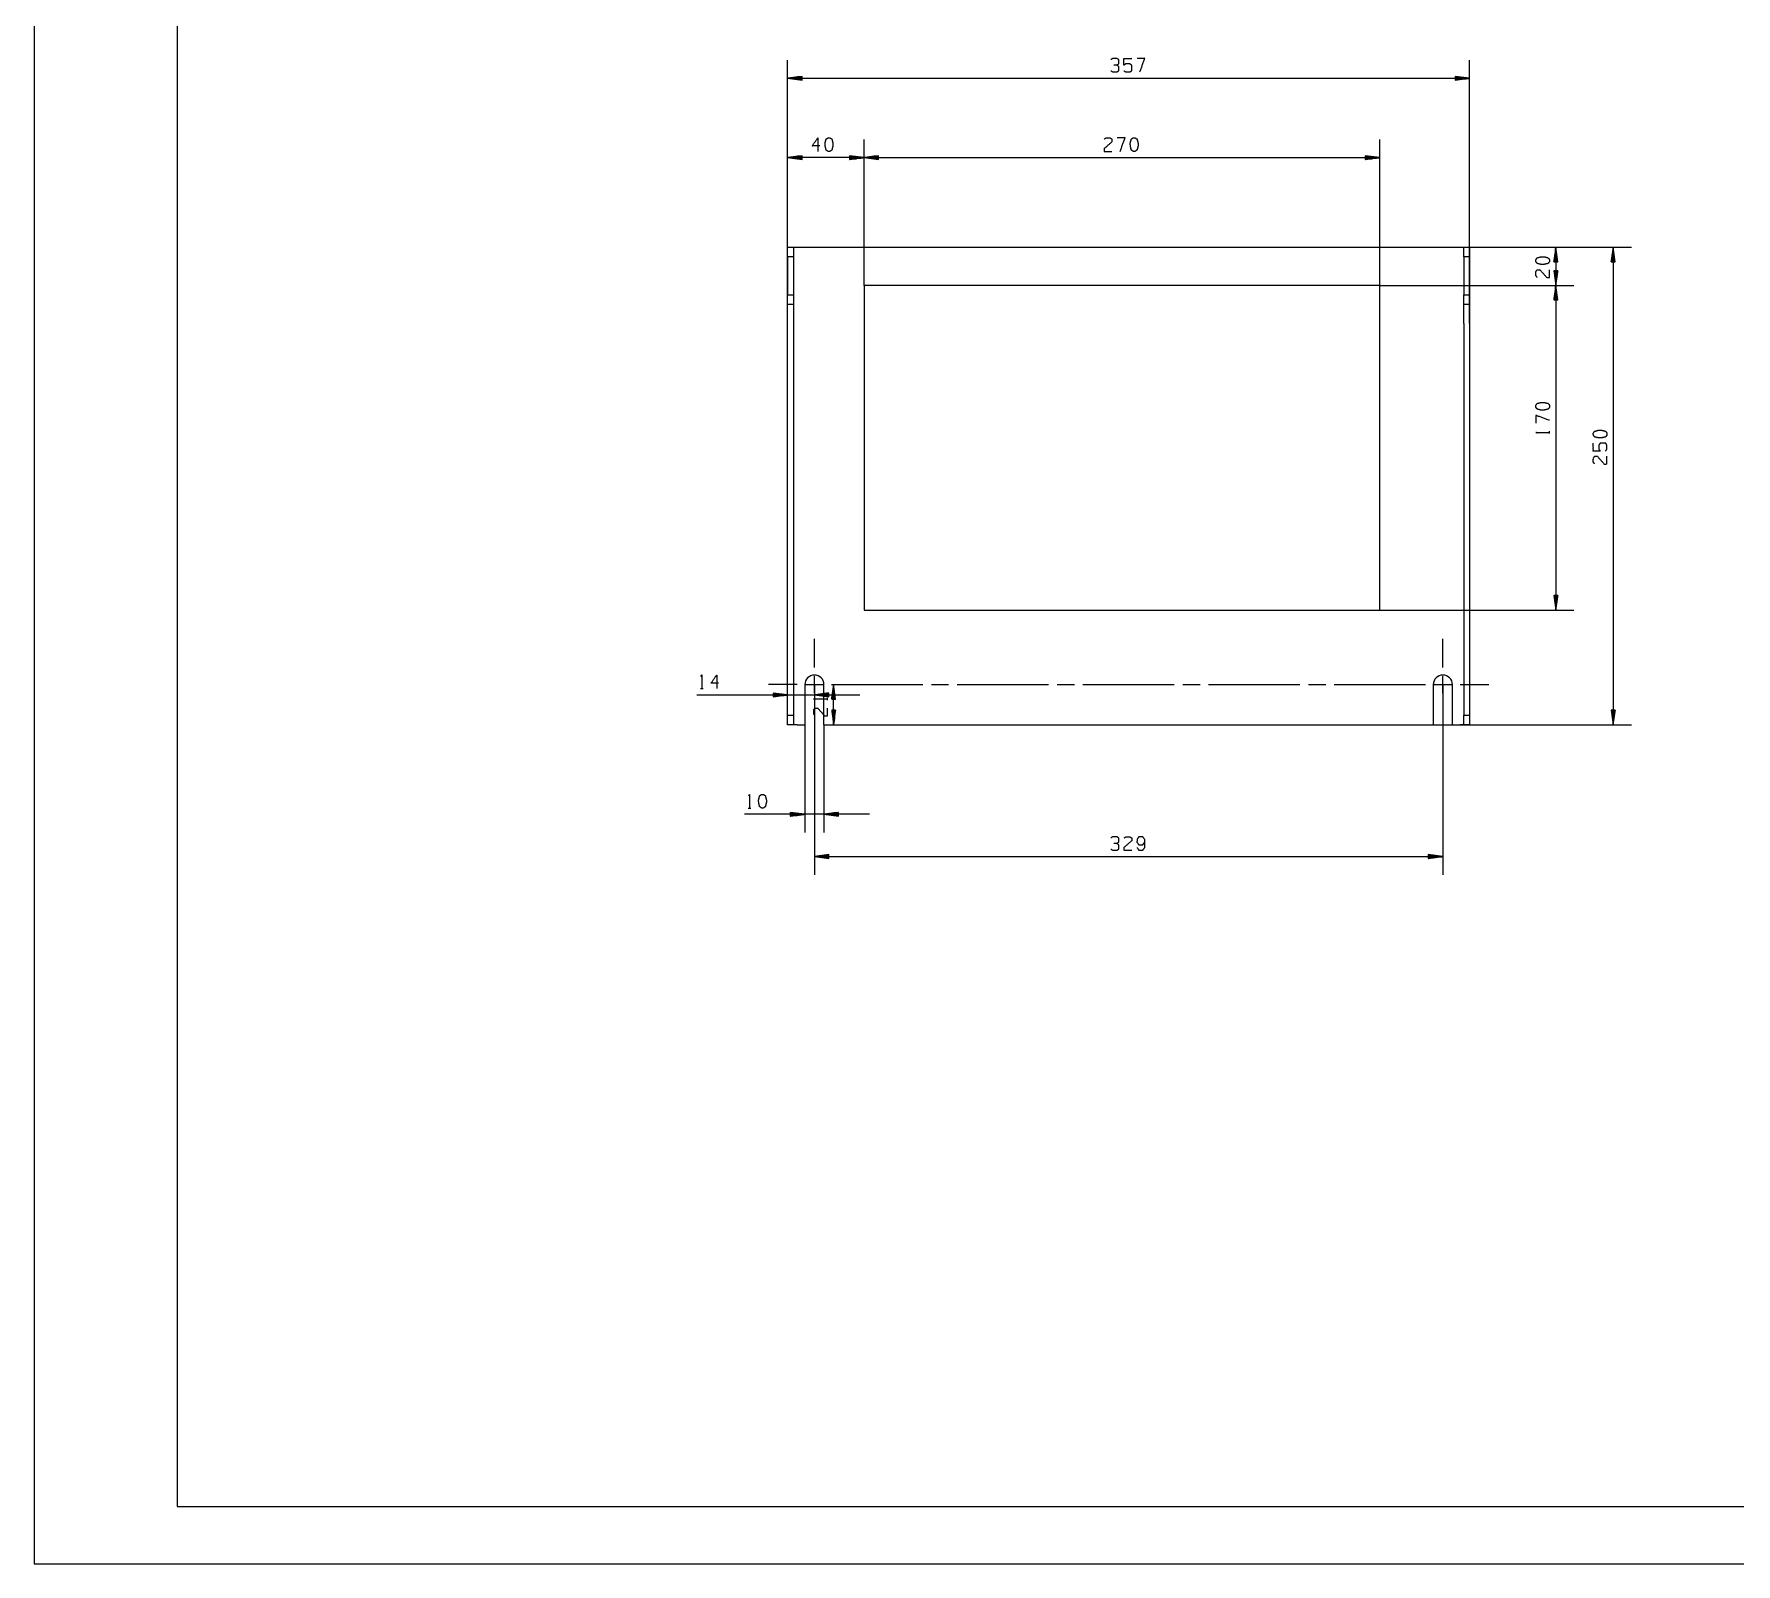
# Model space of a CAD drawing. Header units: millimetres. Extents: x 0 to 594, y 0 to 420.
# Drawn here: x 0 to 297, y 0 to 267 of the extents above; entities that cross this region are included whole.
import ezdxf

# ---------------------------------------------------------------- set-up
doc = ezdxf.new("R2010")
doc.units = ezdxf.units.MM
doc.layers.add('101', color=7, linetype='Continuous', true_color=0xffffff)

msp = doc.modelspace()

# ---------------------------------------------------------------- linework, layer by layer
at = {"layer": '101', "color": 133, "linetype": 'Continuous', "lineweight": 18}
for p, q in [((0, 420), (0, 0)), ((25, 410), (25, 10)), ((25, 10), (584, 10)), ((0, 0), (594, 0))]:
    msp.add_line(p, q, dxfattribs=at)
at = {"layer": '101', "color": 22, "linetype": 'Continuous', "lineweight": 18}
for p, q in [((131.51, 216.46), (131.51, 262.46)), ((250.51, 216.46), (250.51, 262.46)), ((134.05, 259.62), (131.51, 259.29)), ((131.51, 259.29), (250.51, 259.29)), ((131.51, 259.29), (134.05, 258.95)), ((134.05, 259.31), (131.7, 259.31)), ((134.05, 259.26), (131.7, 259.26)), ((134.05, 259.36), (132.09, 259.36)), ((134.05, 259.21), (132.09, 259.21)), ((134.05, 259.41), (132.48, 259.41)), ((134.05, 259.16), (132.48, 259.16)), ((134.05, 259.46), (132.86, 259.46)), ((134.05, 259.11), (132.86, 259.11)), ((134.05, 259.51), (133.25, 259.51)), ((134.05, 259.06), (133.25, 259.06)), ((134.05, 259.56), (133.63, 259.56)), ((134.05, 259.01), (133.63, 259.01)), ((134.05, 259.62), (134.02, 259.62)), ((134.05, 259.62), (134.02, 259.62)), ((134.05, 258.95), (134.02, 258.95)), ((134.05, 258.95), (134.02, 258.95)), ((134.05, 258.95), (134.05, 259.62)), ((247.97, 259.62), (247.97, 258.95)), ((247.97, 259.62), (248, 259.62)), ((247.97, 259.62), (248, 259.62)), ((250.51, 259.29), (247.97, 259.62)), ((247.97, 259.56), (248.39, 259.56)), ((247.97, 259.51), (248.78, 259.51)), ((247.97, 259.46), (249.16, 259.46)), ((247.97, 259.41), (249.55, 259.41)), ((247.97, 259.36), (249.93, 259.36)), ((247.97, 259.31), (250.32, 259.31)), ((247.97, 258.95), (250.51, 259.29)), ((247.97, 259.26), (250.32, 259.26)), ((247.97, 259.21), (249.93, 259.21)), ((247.97, 259.16), (249.55, 259.16)), ((247.97, 259.11), (249.16, 259.11)), ((247.97, 259.06), (248.78, 259.06)), ((247.97, 259.01), (248.39, 259.01)), ((247.97, 258.95), (248, 258.95)), ((247.97, 258.95), (248, 258.95)), ((131.51, 216.46), (131.51, 248.61)), ((144.85, 223.13), (144.85, 248.61)), ((144.85, 223.13), (144.85, 248.61)), ((234.85, 223.13), (234.85, 248.61)), ((134.05, 245.77), (131.51, 245.43)), ((131.51, 245.43), (134.05, 245.1)), ((144.85, 245.43), (131.51, 245.43)), ((134.05, 245.46), (131.7, 245.46)), ((134.05, 245.41), (131.7, 245.41)), ((134.05, 245.51), (132.09, 245.51)), ((134.05, 245.36), (132.09, 245.36)), ((134.05, 245.56), (132.48, 245.56)), ((134.05, 245.31), (132.48, 245.31)), ((134.05, 245.61), (132.86, 245.61)), ((134.05, 245.25), (132.86, 245.25)), ((134.05, 245.66), (133.25, 245.66)), ((134.05, 245.2), (133.25, 245.2)), ((134.05, 245.71), (133.63, 245.71)), ((134.05, 245.15), (133.63, 245.15)), ((134.05, 245.76), (134.02, 245.76)), ((134.05, 245.76), (134.02, 245.76)), ((134.05, 245.1), (134.02, 245.1)), ((134.05, 245.1), (134.02, 245.1)), ((134.05, 245.1), (134.05, 245.77)), ((144.85, 245.43), (142.31, 245.77)), ((142.31, 245.77), (142.31, 245.1)), ((142.31, 245.76), (142.34, 245.76)), ((142.31, 245.76), (142.34, 245.76)), ((142.31, 245.71), (142.72, 245.71)), ((142.31, 245.66), (143.11, 245.66)), ((142.31, 245.61), (143.49, 245.61)), ((142.31, 245.56), (143.88, 245.56)), ((142.31, 245.51), (144.27, 245.51)), ((142.31, 245.46), (144.65, 245.46)), ((142.31, 245.1), (144.85, 245.43)), ((142.31, 245.41), (144.65, 245.41)), ((142.31, 245.36), (144.27, 245.36)), ((142.31, 245.31), (143.88, 245.31)), ((142.31, 245.25), (143.49, 245.25)), ((142.31, 245.2), (143.11, 245.2)), ((142.31, 245.15), (142.72, 245.15)), ((142.31, 245.1), (142.34, 245.1)), ((142.31, 245.1), (142.34, 245.1)), ((147.39, 245.77), (144.85, 245.43)), ((144.85, 245.43), (147.39, 245.1)), ((144.85, 245.43), (234.85, 245.43)), ((147.39, 245.46), (145.04, 245.46)), ((147.39, 245.41), (145.04, 245.41)), ((147.39, 245.51), (145.42, 245.51)), ((147.39, 245.36), (145.42, 245.36)), ((147.39, 245.56), (145.81, 245.56)), ((147.39, 245.31), (145.81, 245.31)), ((147.39, 245.61), (146.2, 245.61)), ((147.39, 245.25), (146.2, 245.25)), ((147.39, 245.66), (146.58, 245.66)), ((147.39, 245.2), (146.58, 245.2)), ((147.39, 245.71), (146.97, 245.71)), ((147.39, 245.15), (146.97, 245.15)), ((147.39, 245.76), (147.35, 245.76)), ((147.39, 245.76), (147.35, 245.76)), ((147.39, 245.1), (147.35, 245.1)), ((147.39, 245.1), (147.35, 245.1)), ((147.39, 245.1), (147.39, 245.77)), ((234.85, 245.43), (232.31, 245.77)), ((232.31, 245.77), (232.31, 245.1)), ((232.31, 245.76), (232.34, 245.76)), ((232.31, 245.76), (232.34, 245.76)), ((232.31, 245.71), (232.72, 245.71)), ((232.31, 245.66), (233.11, 245.66)), ((232.31, 245.61), (233.49, 245.61)), ((232.31, 245.56), (233.88, 245.56)), ((232.31, 245.51), (234.27, 245.51)), ((232.31, 245.46), (234.65, 245.46)), ((232.31, 245.1), (234.85, 245.43)), ((232.31, 245.41), (234.65, 245.41)), ((232.31, 245.36), (234.27, 245.36)), ((232.31, 245.31), (233.88, 245.31)), ((232.31, 245.25), (233.49, 245.25)), ((232.31, 245.2), (233.11, 245.2)), ((232.31, 245.15), (232.72, 245.15)), ((232.31, 245.1), (232.34, 245.1)), ((232.31, 245.1), (232.34, 245.1)), ((248.85, 229.8), (268.73, 229.8)), ((248.85, 229.8), (278.75, 229.8)), ((265.56, 229.8), (265.22, 227.26)), ((265.43, 227.26), (265.43, 228.83)), ((265.48, 227.26), (265.48, 229.22)), ((265.53, 227.26), (265.53, 229.6)), ((265.89, 227.26), (265.56, 229.8)), ((265.56, 229.8), (265.56, 223.13)), ((265.58, 227.26), (265.58, 229.6)), ((265.64, 227.26), (265.64, 229.22)), ((265.69, 227.26), (265.69, 228.83)), ((275.58, 229.8), (275.24, 227.26)), ((275.45, 227.26), (275.45, 228.83)), ((275.5, 227.26), (275.5, 229.22)), ((275.55, 227.26), (275.55, 229.6)), ((275.58, 229.8), (275.58, 146.46)), ((275.91, 227.26), (275.58, 229.8)), ((275.6, 227.26), (275.6, 229.6)), ((275.65, 227.26), (275.65, 229.22)), ((275.71, 227.26), (275.71, 228.83)), ((265.22, 227.26), (265.89, 227.26)), ((265.23, 227.26), (265.23, 227.29)), ((265.23, 227.26), (265.23, 227.29)), ((265.28, 227.26), (265.28, 227.67)), ((265.33, 227.26), (265.33, 228.06)), ((265.38, 227.26), (265.38, 228.45)), ((265.74, 227.26), (265.74, 228.45)), ((265.79, 227.26), (265.79, 228.06)), ((265.84, 227.26), (265.84, 227.67)), ((265.89, 227.26), (265.89, 227.29)), ((265.89, 227.26), (265.89, 227.29)), ((275.24, 227.26), (275.91, 227.26)), ((275.25, 227.26), (275.25, 227.29)), ((275.25, 227.26), (275.25, 227.29)), ((275.3, 227.26), (275.3, 227.67)), ((275.35, 227.26), (275.35, 228.06)), ((275.4, 227.26), (275.4, 228.45)), ((275.76, 227.26), (275.76, 228.45)), ((275.81, 227.26), (275.81, 228.06)), ((275.86, 227.26), (275.86, 227.67)), ((275.91, 227.26), (275.91, 227.29)), ((275.91, 227.26), (275.91, 227.29)), ((234.85, 223.13), (268.73, 223.13)), ((234.85, 223.13), (268.73, 223.13)), ((265.89, 225.67), (265.22, 225.67)), ((265.22, 225.67), (265.56, 223.13)), ((265.56, 223.13), (265.22, 220.59)), ((265.23, 225.67), (265.23, 225.64)), ((265.23, 225.67), (265.23, 225.64)), ((265.28, 225.67), (265.28, 225.25)), ((265.33, 225.67), (265.33, 224.87)), ((265.38, 225.67), (265.38, 224.48)), ((265.43, 225.67), (265.43, 224.09)), ((265.48, 225.67), (265.48, 223.71)), ((265.53, 225.67), (265.53, 223.32)), ((265.53, 220.59), (265.53, 222.94)), ((265.56, 223.13), (265.89, 225.67)), ((265.89, 220.59), (265.56, 223.13)), ((265.56, 223.13), (265.56, 166.46)), ((265.58, 225.67), (265.58, 223.32)), ((265.58, 220.59), (265.58, 222.94)), ((265.64, 225.67), (265.64, 223.71)), ((265.69, 225.67), (265.69, 224.09)), ((265.74, 225.67), (265.74, 224.48)), ((265.79, 225.67), (265.79, 224.87)), ((265.84, 225.67), (265.84, 225.25)), ((265.89, 225.67), (265.89, 225.64)), ((265.89, 225.67), (265.89, 225.64)), ((265.22, 220.59), (265.89, 220.59)), ((265.23, 220.59), (265.23, 220.62)), ((265.23, 220.59), (265.23, 220.62)), ((265.28, 220.59), (265.28, 221.01)), ((265.33, 220.59), (265.33, 221.39)), ((265.38, 220.59), (265.38, 221.78)), ((265.43, 220.59), (265.43, 222.16)), ((265.48, 220.59), (265.48, 222.55)), ((265.64, 220.59), (265.64, 222.55)), ((265.69, 220.59), (265.69, 222.16)), ((265.74, 220.59), (265.74, 221.78)), ((265.79, 220.59), (265.79, 221.39)), ((265.84, 220.59), (265.84, 221.01)), ((265.89, 220.59), (265.89, 220.62)), ((265.89, 220.59), (265.89, 220.62)), ((234.85, 166.46), (268.73, 166.46)), ((265.89, 169), (265.22, 169)), ((265.22, 169), (265.56, 166.46)), ((265.23, 169), (265.23, 168.97)), ((265.23, 169), (265.23, 168.97)), ((265.28, 169), (265.28, 168.59)), ((265.33, 169), (265.33, 168.2)), ((265.38, 169), (265.38, 167.81)), ((265.43, 169), (265.43, 167.43)), ((265.48, 169), (265.48, 167.04)), ((265.53, 169), (265.53, 166.66)), ((265.56, 166.46), (265.89, 169)), ((265.58, 169), (265.58, 166.66)), ((265.64, 169), (265.64, 167.04)), ((265.69, 169), (265.69, 167.43)), ((265.74, 169), (265.74, 167.81)), ((265.79, 169), (265.79, 168.2)), ((265.84, 169), (265.84, 168.59)), ((265.89, 169), (265.89, 168.97)), ((265.89, 169), (265.89, 168.97)), ((115.68, 151.67), (144.12, 151.67)), ((128.97, 152), (128.97, 151.33)), ((131.51, 151.67), (128.97, 152)), ((128.97, 152), (129, 152)), ((128.97, 152), (129, 152)), ((128.97, 151.95), (129.39, 151.95)), ((128.97, 151.9), (129.78, 151.9)), ((128.97, 151.85), (130.16, 151.85)), ((128.97, 151.8), (130.55, 151.8)), ((128.97, 151.75), (130.93, 151.75)), ((128.97, 151.69), (131.32, 151.69)), ((128.97, 151.33), (131.51, 151.67)), ((128.97, 151.64), (131.32, 151.64)), ((128.97, 151.59), (130.93, 151.59)), ((128.97, 151.54), (130.55, 151.54)), ((128.97, 151.49), (130.16, 151.49)), ((136.18, 153.46), (136.18, 148.49)), ((136.18, 153.46), (136.18, 120.28)), ((138.72, 152), (136.18, 151.67)), ((136.18, 151.67), (138.72, 151.33)), ((138.72, 151.69), (136.37, 151.69)), ((138.72, 151.64), (136.37, 151.64)), ((138.72, 151.75), (136.76, 151.75)), ((138.72, 151.59), (136.76, 151.59)), ((138.72, 151.8), (137.14, 151.8)), ((138.72, 151.54), (137.14, 151.54)), ((138.72, 151.85), (137.53, 151.85)), ((138.72, 151.49), (137.53, 151.49)), ((138.72, 151.9), (137.92, 151.9)), ((138.72, 151.95), (138.3, 151.95)), ((138.72, 152), (138.69, 152)), ((138.72, 152), (138.69, 152)), ((138.72, 151.33), (138.72, 152)), ((139.53, 153.46), (139.2, 150.92)), ((139.3, 150.92), (139.3, 151.73)), ((139.35, 150.92), (139.35, 152.11)), ((139.4, 150.92), (139.4, 152.5)), ((139.46, 150.92), (139.46, 152.88)), ((139.51, 150.92), (139.51, 153.27)), ((139.87, 150.92), (139.53, 153.46)), ((139.53, 146.46), (139.53, 153.46)), ((139.56, 150.92), (139.56, 153.27)), ((139.61, 150.92), (139.61, 152.88)), ((139.66, 150.92), (139.66, 152.5)), ((139.71, 150.92), (139.71, 152.11)), ((139.76, 150.92), (139.76, 151.73)), ((245.85, 153.46), (245.85, 120.28)), ((128.97, 151.44), (129.78, 151.44)), ((128.97, 151.39), (129.39, 151.39)), ((128.97, 151.34), (129, 151.34)), ((128.97, 151.34), (129, 151.34)), ((138.72, 151.44), (137.92, 151.44)), ((138.72, 151.39), (138.3, 151.39)), ((138.72, 151.34), (138.69, 151.34)), ((138.72, 151.34), (138.69, 151.34)), ((139.2, 150.92), (139.2, 150.95)), ((139.2, 150.92), (139.2, 150.95)), ((139.2, 150.92), (139.87, 150.92)), ((139.2, 149), (139.2, 148.97)), ((139.2, 149), (139.53, 146.46)), ((139.87, 149), (139.2, 149)), ((139.2, 149), (139.2, 148.97)), ((139.25, 150.92), (139.25, 151.34)), ((139.25, 149), (139.25, 148.59)), ((139.3, 149), (139.3, 148.2)), ((139.35, 149), (139.35, 147.81)), ((139.4, 149), (139.4, 147.43)), ((139.46, 149), (139.46, 147.04)), ((139.51, 149), (139.51, 146.66)), ((139.53, 146.46), (139.87, 149)), ((139.56, 149), (139.56, 146.66)), ((139.61, 149), (139.61, 147.04)), ((139.66, 149), (139.66, 147.43)), ((139.71, 149), (139.71, 147.81)), ((139.76, 149), (139.76, 148.2)), ((139.81, 150.92), (139.81, 151.34)), ((139.81, 149), (139.81, 148.59)), ((139.86, 150.92), (139.86, 150.95)), ((139.86, 150.92), (139.86, 150.95)), ((139.86, 149), (139.86, 148.97)), ((139.86, 149), (139.86, 148.97)), ((275.24, 149), (275.58, 146.46)), ((275.91, 149), (275.24, 149)), ((275.25, 149), (275.25, 148.97)), ((275.25, 149), (275.25, 148.97)), ((275.3, 149), (275.3, 148.59)), ((275.35, 149), (275.35, 148.2)), ((275.4, 149), (275.4, 147.81)), ((275.45, 149), (275.45, 147.43)), ((275.5, 149), (275.5, 147.04)), ((275.55, 149), (275.55, 146.66)), ((275.58, 146.46), (275.91, 149)), ((275.6, 149), (275.6, 146.66)), ((275.65, 149), (275.65, 147.04)), ((275.71, 149), (275.71, 147.43)), ((275.76, 149), (275.76, 147.81)), ((275.81, 149), (275.81, 148.2)), ((275.86, 149), (275.86, 148.59)), ((275.91, 149), (275.91, 148.97)), ((275.91, 149), (275.91, 148.97)), ((134.51, 146.46), (134.51, 127.65)), ((137.85, 146.46), (137.85, 127.65)), ((244.18, 146.46), (278.75, 146.46)), ((145.78, 130.83), (124, 130.83)), ((134.51, 130.83), (131.97, 131.16)), ((131.97, 131.16), (132, 131.16)), ((131.97, 131.16), (132, 131.16)), ((131.97, 131.16), (131.97, 130.49)), ((131.97, 131.11), (132.39, 131.11)), ((131.97, 131.06), (132.78, 131.06)), ((131.97, 131), (133.16, 131)), ((131.97, 130.95), (133.55, 130.95)), ((131.97, 130.9), (133.93, 130.9)), ((131.97, 130.85), (134.32, 130.85)), ((131.97, 130.49), (134.51, 130.83)), ((131.97, 130.8), (134.32, 130.8)), ((131.97, 130.75), (133.93, 130.75)), ((131.97, 130.7), (133.55, 130.7)), ((140.39, 131.16), (137.85, 130.83)), ((137.85, 130.83), (140.39, 130.49)), ((140.39, 130.85), (138.04, 130.85)), ((140.39, 130.8), (138.04, 130.8)), ((140.39, 130.9), (138.42, 130.9)), ((140.39, 130.75), (138.42, 130.75)), ((140.39, 130.95), (138.81, 130.95)), ((140.39, 130.7), (138.81, 130.7)), ((140.39, 131), (139.2, 131)), ((140.39, 131.06), (139.58, 131.06)), ((140.39, 131.11), (139.97, 131.11)), ((140.39, 131.16), (140.35, 131.16)), ((140.39, 131.16), (140.35, 131.16)), ((140.39, 130.49), (140.39, 131.16)), ((131.97, 130.65), (133.16, 130.65)), ((131.97, 130.6), (132.78, 130.6)), ((131.97, 130.55), (132.39, 130.55)), ((131.97, 130.5), (132, 130.5)), ((131.97, 130.5), (132, 130.5)), ((140.39, 130.65), (139.2, 130.65)), ((140.39, 130.6), (139.58, 130.6)), ((140.39, 130.55), (139.97, 130.55)), ((140.39, 130.5), (140.35, 130.5)), ((140.39, 130.5), (140.35, 130.5)), ((138.72, 123.79), (136.18, 123.45)), ((136.18, 123.45), (245.85, 123.45)), ((136.18, 123.45), (138.72, 123.12)), ((138.72, 123.48), (136.37, 123.48)), ((138.72, 123.43), (136.37, 123.43)), ((138.72, 123.53), (136.76, 123.53)), ((138.72, 123.38), (136.76, 123.38)), ((138.72, 123.58), (137.14, 123.58)), ((138.72, 123.33), (137.14, 123.33)), ((138.72, 123.63), (137.53, 123.63)), ((138.72, 123.28), (137.53, 123.28)), ((138.72, 123.68), (137.92, 123.68)), ((138.72, 123.22), (137.92, 123.22)), ((138.72, 123.73), (138.3, 123.73)), ((138.72, 123.17), (138.3, 123.17)), ((138.72, 123.78), (138.69, 123.78)), ((138.72, 123.78), (138.69, 123.78)), ((138.72, 123.12), (138.69, 123.12)), ((138.72, 123.12), (138.69, 123.12)), ((138.72, 123.12), (138.72, 123.79)), ((243.31, 123.79), (243.31, 123.12)), ((245.85, 123.45), (243.31, 123.79)), ((243.31, 123.78), (243.34, 123.78)), ((243.31, 123.78), (243.34, 123.78)), ((243.31, 123.73), (243.72, 123.73)), ((243.31, 123.68), (244.11, 123.68)), ((243.31, 123.63), (244.49, 123.63)), ((243.31, 123.58), (244.88, 123.58)), ((243.31, 123.53), (245.27, 123.53)), ((243.31, 123.48), (245.65, 123.48)), ((243.31, 123.12), (245.85, 123.45)), ((243.31, 123.43), (245.65, 123.43)), ((243.31, 123.38), (245.27, 123.38)), ((243.31, 123.33), (244.88, 123.33)), ((243.31, 123.28), (244.49, 123.28)), ((243.31, 123.22), (244.11, 123.22)), ((243.31, 123.17), (243.72, 123.17)), ((243.31, 123.12), (243.34, 123.12)), ((243.31, 123.12), (243.34, 123.12))]:
    msp.add_line(p, q, dxfattribs=at)
at = {"layer": '101', "color": 163, "linetype": 'Continuous', "lineweight": 25}
for p, q in [((131.51, 229.8), (132.51, 229.8)), ((131.51, 228.13), (131.51, 229.8)), ((132.51, 229.8), (132.51, 228.13)), ((133.18, 229.8), (248.85, 229.8)), ((249.51, 229.8), (250.51, 229.8)), ((249.51, 228.13), (249.51, 229.8)), ((250.51, 229.8), (250.51, 228.13)), ((132.51, 228.13), (131.51, 228.13)), ((131.51, 228.13), (131.51, 221.46)), ((132.51, 228.13), (132.51, 221.46)), ((250.51, 228.13), (249.51, 228.13)), ((249.51, 228.13), (249.51, 221.46)), ((250.51, 228.13), (250.51, 221.46)), ((144.85, 223.13), (144.85, 166.46)), ((234.85, 223.13), (144.85, 223.13)), ((234.85, 166.46), (234.85, 223.13)), ((131.51, 221.46), (132.51, 221.46)), ((131.51, 219.8), (131.51, 221.46)), ((132.51, 219.8), (131.51, 219.8)), ((132.51, 221.46), (132.51, 219.8)), ((249.51, 221.46), (250.51, 221.46)), ((249.51, 219.8), (249.51, 221.46)), ((250.51, 219.8), (249.51, 219.8)), ((250.51, 221.46), (250.51, 219.8)), ((131.51, 148.13), (131.51, 216.46)), ((132.51, 216.46), (132.51, 148.13)), ((249.51, 216.46), (249.51, 148.13)), ((250.51, 216.46), (250.51, 148.13)), ((144.85, 166.46), (234.85, 166.46)), ((134.51, 153.46), (134.51, 146.46)), ((137.85, 146.46), (137.85, 153.46)), ((244.18, 153.46), (244.18, 146.46)), ((247.51, 146.46), (247.51, 153.46)), ((131.51, 148.13), (132.51, 148.13)), ((131.51, 146.46), (131.51, 148.13)), ((132.51, 146.46), (131.51, 146.46)), ((132.51, 148.13), (132.51, 146.46)), ((133.18, 146.46), (134.51, 146.46)), ((137.85, 146.46), (244.18, 146.46)), ((247.51, 146.46), (248.85, 146.46)), ((249.51, 148.13), (250.51, 148.13)), ((249.51, 146.46), (249.51, 148.13)), ((250.51, 146.46), (249.51, 146.46)), ((250.51, 148.13), (250.51, 146.46))]:
    msp.add_line(p, q, dxfattribs=at)
at = {"layer": '101', "color": 72, "linetype": 'Continuous', "lineweight": 18}
for p, q in [((264.47, 197.28), (264.47, 197.7)), ((116.31, 152.76), (116.74, 152.76)), ((138.44, 150.76), (138.44, 151.18)), ((124.64, 131.92), (125.06, 131.92))]:
    msp.add_line(p, q, dxfattribs=at)
at = {"layer": '101', "color": 33, "linetype": 'Continuous', "lineweight": 13}
for p, q in [((136.18, 156.46), (136.18, 161.46)), ((245.85, 156.46), (245.85, 161.46)), ((136.18, 151.96), (136.18, 154.96)), ((245.85, 151.96), (245.85, 154.96)), ((133.18, 153.46), (128.18, 153.46)), ((134.68, 153.46), (137.68, 153.46)), ((139.18, 153.46), (155.11, 153.46)), ((156.61, 153.46), (159.61, 153.46)), ((161.11, 153.46), (177.05, 153.46)), ((178.55, 153.46), (181.55, 153.46)), ((183.05, 153.46), (198.98, 153.46)), ((200.48, 153.46), (203.48, 153.46)), ((204.98, 153.46), (220.91, 153.46)), ((222.41, 153.46), (225.41, 153.46)), ((226.91, 153.46), (242.85, 153.46)), ((244.35, 153.46), (247.35, 153.46)), ((248.85, 153.46), (253.85, 153.46)), ((136.18, 150.46), (136.18, 145.46)), ((245.85, 150.46), (245.85, 145.46))]:
    msp.add_line(p, q, dxfattribs=at)
at = {"layer": '101', "color": 163, "linetype": 'Continuous', "lineweight": 25}
for centre in [(136.18, 153.46), (245.85, 153.46)]:
    msp.add_arc(centre, 1.67, 0, 180, dxfattribs=at)
at = {"layer": '101', "color": 72, "linetype": 'Continuous', "lineweight": 18}
for points, knots in [([(188.94, 261.58), (189.28, 261.8), (189.28, 262.53), (188.94, 262.75), (188.25, 262.75), (187.92, 262.53)], [0, 0, 0.153876, 0.429852, 0.583729, 0.846124, 1, 1]), ([(187.93, 260.6), (188.25, 260.38), (188.94, 260.38), (189.28, 260.6), (189.28, 261.33), (188.94, 261.58), (188.43, 261.58)], [0, 0, 0.124118, 0.343684, 0.472445, 0.703375, 0.836734, 1, 1]), ([(190.19, 260.6), (190.53, 260.38), (191.22, 260.38), (191.55, 260.6), (191.55, 261.55), (191.22, 261.8), (190.53, 261.8), (190.19, 261.58), (190.19, 262.75), (191.55, 262.75)], [0, 0, 0.062227, 0.168342, 0.230571, 0.376815, 0.441267, 0.547382, 0.609609, 0.79049, 1, 1]), ([(192.98, 260.38), (193.83, 262.75), (192.49, 262.75)], [0, 0, 0.652472, 1, 1]), ([(137.13, 247.47), (135.79, 247.47), (136.79, 248.9), (136.79, 246.52)], [0, 0, 0.245869, 0.565296, 1, 1]), ([(138.89, 246.52), (139.23, 246.77), (139.4, 247.47), (139.4, 247.95), (139.23, 248.67), (138.89, 248.9), (138.56, 248.9), (138.22, 248.67), (138.04, 247.95), (138.06, 247.47), (138.22, 246.77), (138.56, 246.52), (138.89, 246.52)], [0, 0, 0.067527, 0.183971, 0.260584, 0.380944, 0.446142, 0.500306, 0.565504, 0.685863, 0.76253, 0.878309, 0.945835, 1, 1]), ([(186.77, 248.67), (187.08, 248.9), (187.77, 248.9), (188.11, 248.67), (188.11, 248.2), (186.75, 247), (186.77, 246.52), (188.11, 246.52)], [0, 0, 0.069691, 0.192975, 0.265273, 0.350224, 0.67474, 0.759753, 1, 1]), ([(189.54, 246.52), (190.39, 248.9), (189.04, 248.9)], [0, 0, 0.652472, 1, 1]), ([(192.15, 246.52), (192.49, 246.77), (192.66, 247.47), (192.66, 247.95), (192.49, 248.67), (192.15, 248.9), (191.81, 248.9), (191.48, 248.67), (191.3, 247.95), (191.32, 247.47), (191.48, 246.77), (191.81, 246.52), (192.15, 246.52)], [0, 0, 0.067525, 0.183969, 0.260583, 0.380943, 0.446139, 0.500306, 0.565503, 0.685862, 0.762529, 0.878308, 0.945834, 1, 1]), ([(264.47, 227.63), (264.22, 227.96), (263.52, 228.14), (263.04, 228.14), (262.32, 227.96), (262.09, 227.63), (262.09, 227.29), (262.32, 226.96), (263.04, 226.78), (263.52, 226.8), (264.22, 226.96), (264.47, 227.29), (264.47, 227.63)], [0, 0, 0.067525, 0.183969, 0.260583, 0.380943, 0.446139, 0.500306, 0.565503, 0.685862, 0.762529, 0.878308, 0.945834, 1, 1]), ([(262.32, 224.52), (262.09, 224.84), (262.09, 225.53), (262.32, 225.87), (262.79, 225.87), (263.99, 224.5), (264.47, 224.52), (264.47, 225.87)], [0, 0, 0.069691, 0.192975, 0.265273, 0.350228, 0.674739, 0.759753, 1, 1]), ([(264.47, 202.2), (264.22, 202.54), (263.52, 202.71), (263.04, 202.71), (262.32, 202.54), (262.09, 202.2), (262.09, 201.87), (262.32, 201.53), (263.04, 201.35), (263.52, 201.37), (264.22, 201.53), (264.47, 201.87), (264.47, 202.2)], [0, 0, 0.067528, 0.183971, 0.260585, 0.380944, 0.446143, 0.500306, 0.565505, 0.685864, 0.762531, 0.878309, 0.945837, 1, 1]), ([(264.47, 199.59), (262.09, 200.44), (262.09, 199.09)], [0, 0, 0.652471, 1, 1]), ([(262.29, 197.35), (262.09, 197.49), (264.47, 197.49)], [0, 0, 0.093489, 1, 1]), ([(274.49, 197.35), (274.24, 197.69), (273.54, 197.87), (273.06, 197.87), (272.34, 197.69), (272.11, 197.35), (272.11, 197.02), (272.34, 196.68), (273.06, 196.51), (273.54, 196.52), (274.24, 196.68), (274.49, 197.02), (274.49, 197.35)], [0, 0, 0.067524, 0.183971, 0.260582, 0.380942, 0.446139, 0.500306, 0.565503, 0.685863, 0.762527, 0.87831, 0.945833, 1, 1]), ([(274.26, 194.23), (274.49, 194.56), (274.49, 195.25), (274.26, 195.59), (273.31, 195.59), (273.06, 195.25), (273.06, 194.56), (273.29, 194.23), (272.11, 194.23), (272.11, 195.59)], [0, 0, 0.062227, 0.168342, 0.230572, 0.376816, 0.441266, 0.547382, 0.609608, 0.79049, 1, 1]), ([(272.34, 191.97), (272.11, 192.29), (272.11, 192.98), (272.34, 193.31), (272.81, 193.31), (274.01, 191.95), (274.49, 191.97), (274.49, 193.31)], [0, 0, 0.069691, 0.192976, 0.265274, 0.350226, 0.674741, 0.759752, 1, 1]), ([(116.38, 154.94), (116.52, 155.14), (116.52, 152.76)], [0, 0, 0.093491, 1, 1]), ([(119.47, 153.71), (118.13, 153.71), (119.14, 155.14), (119.14, 152.76)], [0, 0, 0.245869, 0.565295, 1, 1]), ([(136.26, 150.83), (136.06, 150.97), (138.44, 150.97)], [0, 0, 0.093489, 1, 1]), ([(136.29, 148.02), (136.06, 148.34), (136.06, 149.03), (136.29, 149.37), (136.76, 149.37), (137.96, 148), (138.44, 148.02), (138.44, 149.37)], [0, 0, 0.069693, 0.192977, 0.265274, 0.350227, 0.67474, 0.759752, 1, 1]), ([(124.71, 134.09), (124.85, 134.29), (124.85, 131.92)], [0, 0, 0.093491, 1, 1]), ([(127.29, 131.92), (127.62, 132.17), (127.8, 132.87), (127.8, 133.34), (127.62, 134.07), (127.29, 134.29), (126.95, 134.29), (126.62, 134.07), (126.44, 133.34), (126.46, 132.87), (126.62, 132.17), (126.95, 131.92), (127.29, 131.92)], [0, 0, 0.067527, 0.183972, 0.260584, 0.380943, 0.446143, 0.500307, 0.565505, 0.685864, 0.762529, 0.87831, 0.945835, 1, 1]), ([(188.94, 125.75), (189.28, 125.97), (189.28, 126.7), (188.94, 126.92), (188.25, 126.92), (187.92, 126.7)], [0, 0, 0.153876, 0.429852, 0.583729, 0.846124, 1, 1]), ([(187.93, 124.77), (188.25, 124.55), (188.94, 124.55), (189.28, 124.77), (189.28, 125.5), (188.94, 125.75), (188.43, 125.75)], [0, 0, 0.124119, 0.343685, 0.472448, 0.703378, 0.836734, 1, 1]), ([(190.21, 126.7), (190.53, 126.92), (191.22, 126.92), (191.55, 126.7), (191.55, 126.22), (190.19, 125.02), (190.21, 124.55), (191.55, 124.55)], [0, 0, 0.069691, 0.192975, 0.265273, 0.350226, 0.674739, 0.759753, 1, 1]), ([(192.49, 125.02), (192.8, 124.55), (193.49, 124.55), (193.83, 125.02), (193.83, 126.45), (193.49, 126.92), (192.8, 126.92), (192.49, 126.45), (192.47, 125.97), (192.8, 125.5), (193.49, 125.5), (193.83, 125.97)], [0, 0, 0.076857, 0.169525, 0.24773, 0.439298, 0.517502, 0.61017, 0.687025, 0.750925, 0.829128, 0.921796, 1, 1])]:
    msp.add_open_spline(points, degree=1, knots=knots, dxfattribs=at)
at = {"layer": '101', "color": 163, "linetype": 'Continuous', "lineweight": 25}
for points in [[(132.51, 229.8), (133.18, 229.8)], [(248.85, 229.8), (249.51, 229.8)], [(133.18, 146.46), (132.51, 146.46)], [(249.51, 146.46), (248.85, 146.46)]]:
    msp.add_open_spline(points, degree=1, dxfattribs=at)
for points, knots in [([(131.51, 216.46), (131.51, 217.33), (131.51, 218.82), (131.51, 219.68), (131.51, 219.8)], [0, 0, 0.258818, 0.707107, 0.965925, 1, 1]), ([(132.51, 219.8), (132.51, 219.35), (132.51, 218.13), (132.51, 216.46)], [0, 0, 0.133976, 0.5, 1, 1]), ([(249.51, 216.46), (249.51, 217.33), (249.51, 218.82), (249.51, 219.68), (249.51, 219.8)], [0, 0, 0.258818, 0.707107, 0.965925, 1, 1]), ([(250.51, 219.8), (250.51, 219.35), (250.51, 218.13), (250.51, 216.46)], [0, 0, 0.133976, 0.5, 1, 1])]:
    msp.add_open_spline(points, degree=1, knots=knots, dxfattribs=at)

doc.saveas('drawing.dxf')
